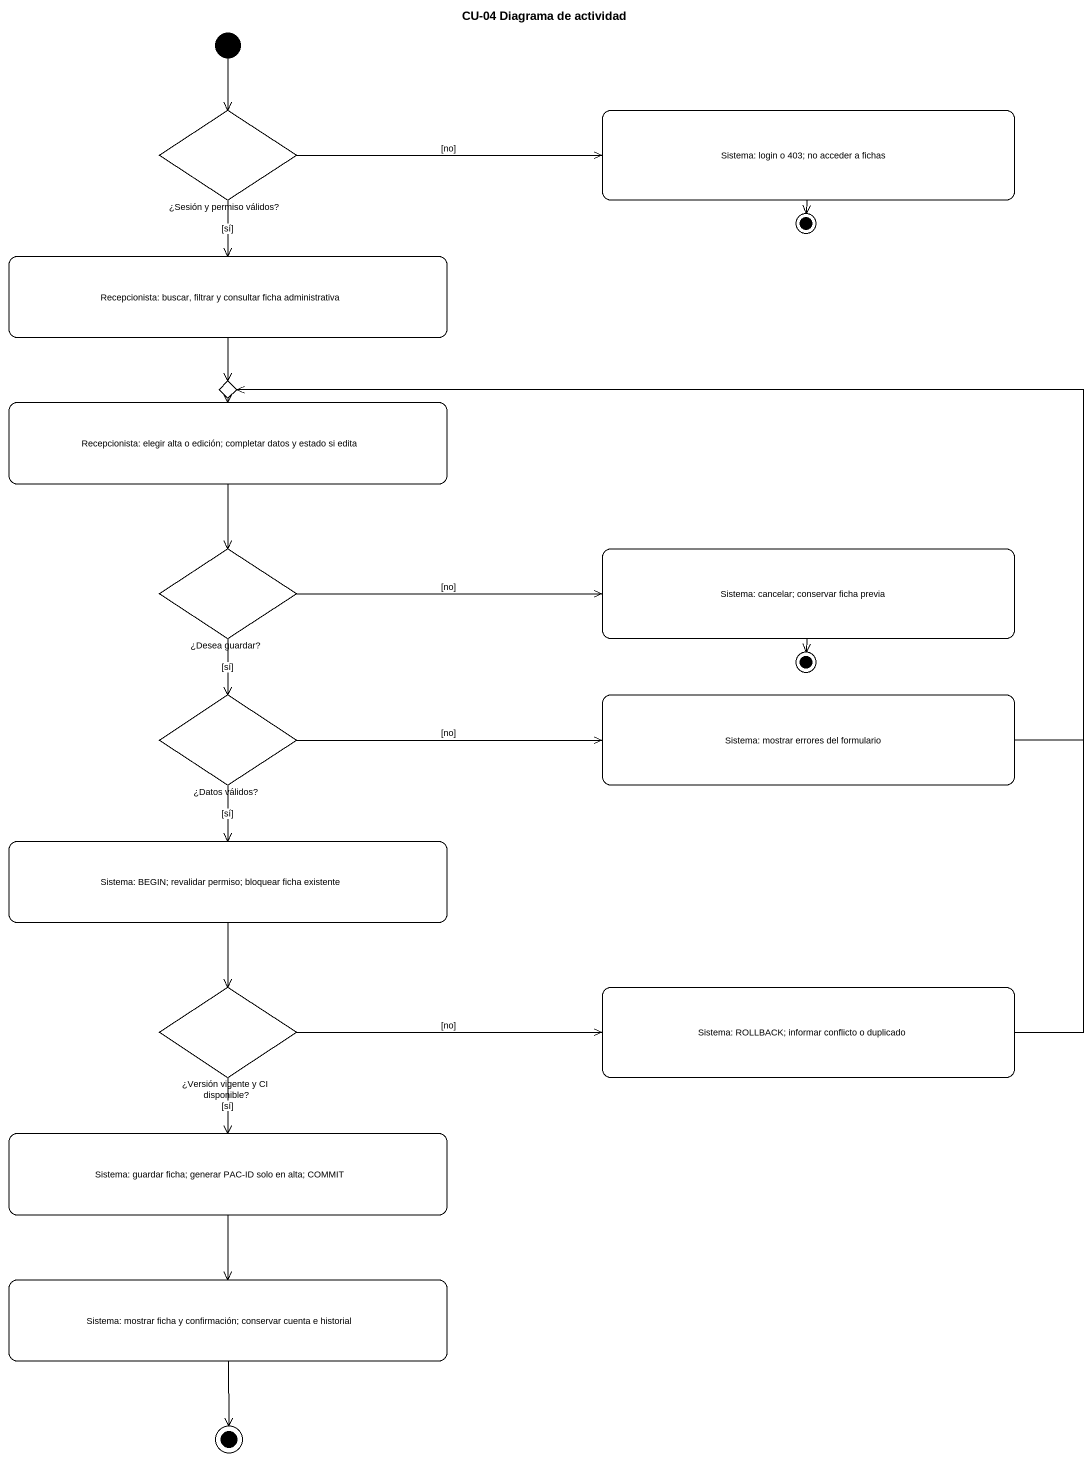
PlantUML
@startuml
title CU-04 Diagrama de actividad
hide empty description
state "¿Sesión y permiso válidos?" as Sesión_y_permiso_válidos <<choice>> #FFFFFF
state "Sistema: login o 403; no acceder a fichas" as Sistema_login_o_403_no #FFFFFF
state final1 <<end>> #FFFFFF
state "Recepcionista: buscar, filtrar y consultar ficha administrativa" as Recepcionista_buscar #FFFFFF
state "Recepcionista: elegir alta o edición; completar datos y estado si edita" as Recepcionista_elegir_alta_o #FFFFFF
state choice1 <<choice>> #FFFFFF
state "¿Desea guardar?" as Desea_guardar <<choice>> #FFFFFF
state "Sistema: cancelar; conservar ficha previa" as Sistema_cancelar_conservar #FFFFFF
state final2 <<end>> #FFFFFF
state "¿Datos válidos?" as Datos_válidos <<choice>> #FFFFFF
state "Sistema: mostrar errores del formulario" as Sistema_mostrar_errores_del #FFFFFF
state "Sistema: BEGIN; revalidar permiso; bloquear ficha existente" as Sistema_BEGIN_revalidar #FFFFFF
state "¿Versión vigente y CI disponible?" as Versión_vigente_y_CI <<choice>> #FFFFFF
state "Sistema: ROLLBACK; informar conflicto o duplicado" as Sistema_ROLLBACK_informar #FFFFFF
state "Sistema: guardar ficha; generar PAC-ID solo en alta; COMMIT" as Sistema_guardar_ficha #FFFFFF
state "Sistema: mostrar ficha y confirmación; conservar cuenta e historial" as Sistema_mostrar_ficha_y #FFFFFF
state final3 <<end>> #FFFFFF
[*] --> Sesión_y_permiso_válidos
Sesión_y_permiso_válidos -right-> Sistema_login_o_403_no : [no]
Sesión_y_permiso_válidos --> Recepcionista_buscar : [sí]
Sistema_login_o_403_no --> final1
Recepcionista_buscar --> choice1
Recepcionista_elegir_alta_o --> Desea_guardar
choice1 --> Recepcionista_elegir_alta_o
Desea_guardar -right-> Sistema_cancelar_conservar : [no]
Desea_guardar --> Datos_válidos : [sí]
Sistema_cancelar_conservar --> final2
Datos_válidos -right-> Sistema_mostrar_errores_del : [no]
Datos_válidos --> Sistema_BEGIN_revalidar : [sí]
Sistema_mostrar_errores_del -up-> choice1
Sistema_BEGIN_revalidar --> Versión_vigente_y_CI
Versión_vigente_y_CI -right-> Sistema_ROLLBACK_informar : [no]
Versión_vigente_y_CI --> Sistema_guardar_ficha : [sí]
Sistema_ROLLBACK_informar -up-> choice1
Sistema_guardar_ficha --> Sistema_mostrar_ficha_y
Sistema_mostrar_ficha_y --> final3
@enduml
